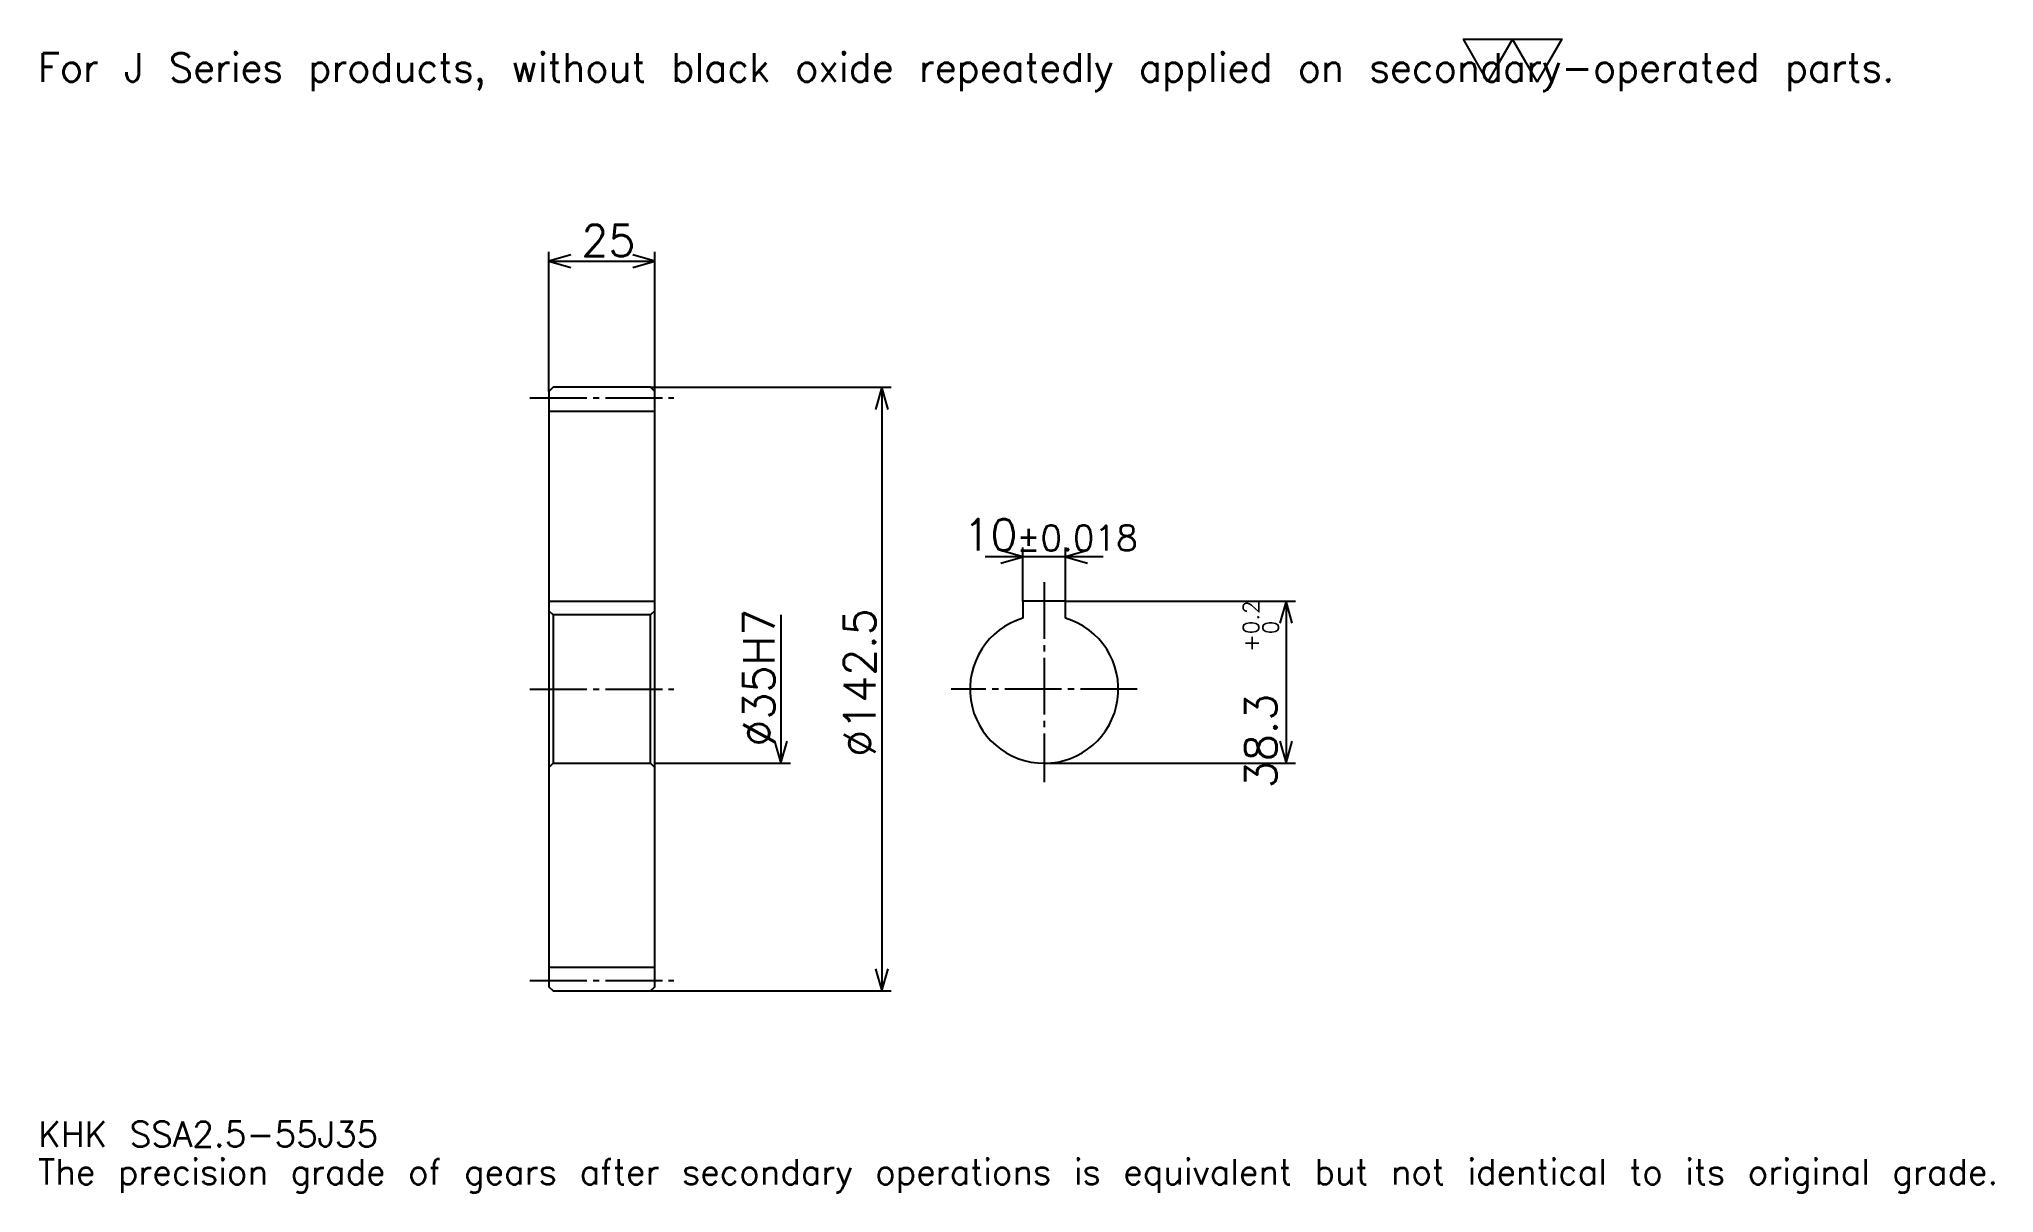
# Model space of a CAD drawing. Extents: x 15 to 476, y 5 to 278.
import ezdxf

# ---------------------------------------------------------------- set-up
doc = ezdxf.new("R2010")
doc.units = 0
doc.linetypes.add('DASHDOT', pattern=[17.853262, 13.389946, -1.487772, 1.487772, -1.487772])
doc.layers.get('0').update_dxf_attribs({"linetype": 'CONTINUOUS'})
doc.layers.add('DASHDOT', color=6, linetype='DASHDOT')
doc.styles.add('KANJI', font='TXT', dxfattribs={"bigfont": 'BIGFONT'})

msp = doc.modelspace()

# ---------------------------------------------------------------- linework, layer by layer
at = {"color": 5}
for p, q in [((135.441574, 195.641983), (135.441574, 227.629074)), ((160.441574, 195.641983), (160.441574, 227.629074)), ((135.441574, 225.397415), (160.441574, 225.397415)), ((135.441574, 194.641983), (135.441574, 195.641983)), ((159.441574, 195.641983), (160.441574, 195.641983)), ((160.441574, 195.641983), (216.233017, 195.641983)), ((160.441574, 194.641983), (160.441574, 195.641983)), ((214.001358, 195.641983), (214.001358, 53.141983)), ((247.33017, 145.191986), (247.33017, 157.838043)), ((257.33017, 145.191986), (257.33017, 157.838043)), ((266.256775, 155.606384), (238.403534, 155.606384)), ((257.33017, 145.191986), (311.63385, 145.191986)), ((309.402161, 145.191986), (309.402161, 106.891983)), ((190.197006, 141.891983), (190.197006, 106.891983)), ((160.441574, 106.891983), (192.428665, 106.891983)), ((252.33017, 106.891983), (311.63385, 106.891983)), ((159.441574, 53.141983), (160.441574, 53.141983)), ((160.441574, 53.141983), (216.233017, 53.141983))]:
    msp.add_line(p, q, dxfattribs=at)
at = {"color": 4}
for p, q in [((135.441574, 190.016983), (160.441574, 190.016983)), ((135.441574, 145.191986), (160.441574, 145.191986)), ((160.441574, 142.891983), (159.441574, 141.891983)), ((135.441574, 105.891983), (136.441574, 106.891983)), ((160.441574, 105.891983), (159.441574, 106.891983)), ((135.441574, 58.766983), (160.441574, 58.766983))]:
    msp.add_line(p, q, dxfattribs=at)
at = {"color": 7}
msp.add_lwpolyline([(357.065216, 267.79892), (351.262909, 277.856262), (374.472137, 277.856262), (368.66983, 267.79892), (362.867523, 277.856262), (357.065216, 267.79892)], dxfattribs=at)
at = {"color": 5}
for points in [[(140.648773, 226.885193), (135.441574, 225.397415), (140.648773, 223.909637)], [(155.234375, 223.909637), (160.441574, 225.397415), (155.234375, 226.885193)], [(215.489136, 190.434784), (214.001358, 195.641983), (212.51358, 190.434784)], [(242.122955, 154.118607), (247.33017, 155.606384), (242.122955, 157.094147)], [(262.537354, 157.094147), (257.33017, 155.606384), (262.537354, 154.118607)], [(310.889954, 139.984787), (309.402161, 145.191986), (307.914398, 139.984787)], [(188.709229, 112.099182), (190.197006, 106.891983), (191.684784, 112.099182)], [(307.914398, 112.099182), (309.402161, 106.891983), (310.889954, 112.099182)], [(212.51358, 58.349182), (214.001358, 53.141983), (215.489136, 58.349182)]]:
    msp.add_lwpolyline(points, dxfattribs=at)
at = {"color": 4}
for points in [[(135.441574, 105.891983), (135.441574, 54.141983), (136.441574, 53.141983), (159.441574, 53.141983), (160.441574, 54.141983), (160.441574, 194.641983), (159.441574, 195.641983), (136.441574, 195.641983), (135.441574, 194.641983), (135.441574, 105.891983)], [(257.33017, 141.162491), (257.33017, 145.191986), (247.33017, 145.191986), (247.33017, 141.162491)], [(135.441574, 142.891983), (136.441574, 141.891983), (136.441574, 106.891983), (159.441574, 106.891983), (159.441574, 141.891983), (136.441574, 141.891983)]]:
    msp.add_lwpolyline(points, dxfattribs=at)
msp.add_arc((252.33017, 124.391983), 17.5, 106.60154993, 73.39845007, dxfattribs=at)
at = {"layer": 'DASHDOT', "color": 7}
for p, q in [((130.978256, 193.141983), (164.904892, 193.141983)), ((252.33017, 149.655304), (252.33017, 102.428665)), ((130.978256, 124.391983), (164.904892, 124.391983)), ((274.293457, 124.391983), (230.366852, 124.391983)), ((130.978256, 55.641983), (164.904892, 55.641983))]:
    msp.add_line(p, q, dxfattribs=at)

# ---------------------------------------------------------------- texts
at = {"color": 7, "style": 'KANJI'}
for s, height, p in [('For J Series products, without black oxide repeatedly applied on secondary-operated parts.', 6.694973, (14.877717, 267.79892)), ('25', 7.438859, (143.106323, 226.587631)), ('10', 7.438859, (233.255463, 157.094147)), ('%%p0.018', 5.951087, (245.826202, 157.094147)), ('KHK SSA2.5-55J35', 5.951087, (14.877717, 16.36549)), ('The precision grade of gears after secondary operations is equivalent but not identical to its original grade.', 5.951087, (14.877717, 7.438859))]:
    msp.add_text(s, height=height, dxfattribs=at).set_placement(p)
for s, height, p in [('0.2', 3.719429, (303.004761, 137.365219)), ('%%c35H7', 7.438859, (188.709229, 110.816071)), ('%%c142.5', 7.438859, (212.51358, 108.398438)), ('0', 3.719429, (307.616852, 137.365219)), ('+', 3.719429, (303.004761, 133.199463)), ('38.3', 7.438859, (307.170532, 101.001129))]:
    msp.add_text(s, height=height, rotation=90, dxfattribs=at).set_placement(p)

doc.saveas('drawing.dxf')
